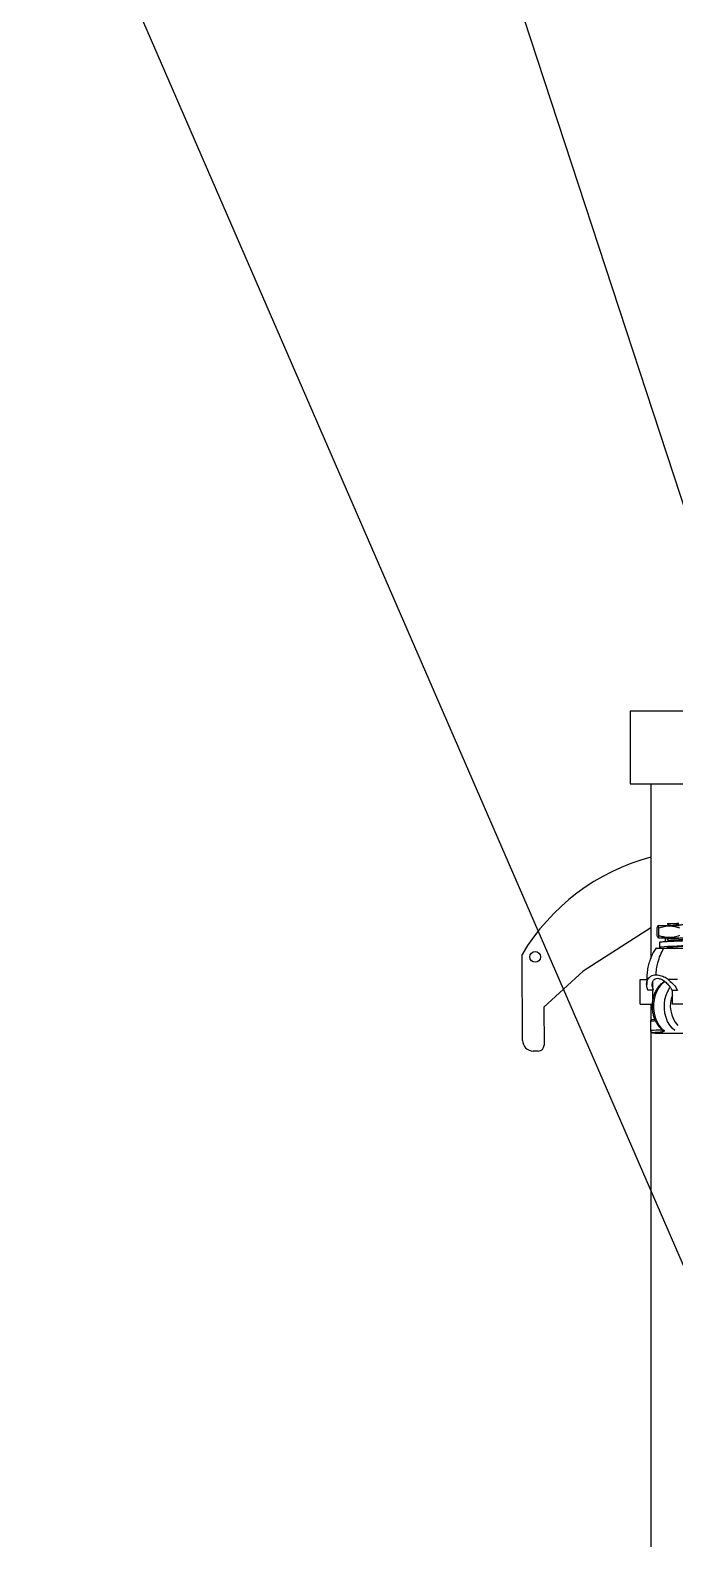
# Model space of a CAD drawing. Header units: millimetres. Extents: x 0 to 6631, y 0 to 4689.
# Drawn here: x 887 to 1187, y 3244 to 3946 of the extents above; entities that cross this region are included whole.
import ezdxf

# ---------------------------------------------------------------- set-up
doc = ezdxf.new("R2010")
doc.units = ezdxf.units.MM
doc.header["$LTSCALE"] = 13
doc.layers.add('几何体', color=7, linetype='Continuous')
doc.layers.add('注释', color=2, linetype='Continuous')
doc.styles.get("Standard").update_dxf_attribs({"font": 'gbenor.shx', "bigfont": 'gbcbig.shx'})
doc.dimstyles.new('SLDDIMSTYLE2', dxfattribs={"dimtxt": 0.18, "dimasz": 40.8, "dimexe": 0, "dimexo": 0.0625, "dimgap": 0, "dimtad": 0, "dimtih": 1, "dimtoh": 1, "dimdec": 0, "dimrnd": 1e-09, "dimzin": 0, "dimdsep": 46, "dimtxsty": 'Standard', "dimsah": 1, "dimcen": 0.09, "dimadec": 0, "dimazin": 0, "dimtfac": 40.8, "dimtdec": 0, "dimtofl": 0, "dimtmove": 0, "dimatfit": 3, "dimfxl": 1, "dimfrac": 2, "dimtolj": 1, "dimtzin": 0, "dimarcsym": 0})

msp = doc.modelspace()

# ---------------------------------------------------------------- linework, layer by layer
at = {"layer": '几何体'}
for p, q in [((1166.15, 3629.53), (1166.15, 3595.53)), ((1166.15, 3629.53), (1595.15, 3629.53)), ((1166.15, 3595.53), (1595.15, 3595.53)), ((1175.65, 3595.53), (1175.65, 3561.46)), ((1175.65, 3561.46), (1175.65, 3528.51)), ((1175.65, 3528.51), (1144.21, 3508.36)), ((1175.65, 3528.51), (1175.65, 3514.52)), ((1178.6, 3524.93), (1178.6, 3528.53)), ((1179.24, 3529.63), (1178.93, 3529.43)), ((1178.93, 3524.02), (1179.24, 3523.83)), ((1179.24, 3529.63), (1188.9, 3529.63)), ((1179.36, 3524.93), (1179.36, 3528.53)), ((1179.24, 3523.83), (1188.9, 3523.83)), ((1179.64, 3521.74), (1179.64, 3519.44)), ((1182.46, 3522.06), (1182.46, 3523.83)), ((1183.39, 3523.83), (1183.26, 3523.56)), ((1183.26, 3523.55), (1183.26, 3523.14)), ((1183.26, 3519.72), (1183.26, 3519.3)), ((1183.26, 3519.29), (1183.34, 3519.13)), ((1183.64, 3522.4), (1183.5, 3522.12)), ((1116.02, 3476.2), (1115.85, 3516.2)), ((1144.21, 3508.36), (1125.95, 3491.66)), ((1170.72, 3493.03), (1170.72, 3504.53)), ((1170.72, 3504.53), (1173.76, 3504.53)), ((1173.76, 3504.53), (1173.76, 3502.25)), ((1178.07, 3506.53), (1177.98, 3506.53)), ((1176.59, 3499.53), (1174.29, 3499.53)), ((1176.88, 3499.53), (1176.35, 3501.49)), ((1176.88, 3499.53), (1176.59, 3499.53)), ((1176.59, 3495.14), (1176.59, 3499.53)), ((1185.78, 3499.53), (1185.51, 3499.53)), ((1185.78, 3499.53), (1188.08, 3499.53)), ((1185.78, 3493.03), (1185.78, 3499.53)), ((1125.95, 3491.66), (1126.03, 3473.9)), ((1170.72, 3493.03), (1176.32, 3493.03)), ((1175.65, 3493.03), (1175.65, 3485.56)), ((1191.65, 3493.03), (1185.78, 3493.03)), ((1175.49, 3485.2), (1175.49, 3480.9)), ((1175.49, 3485.2), (1175.6, 3485.2)), ((1175.6, 3485.2), (1175.6, 3480.9)), ((1177.55, 3485.85), (1175.94, 3485.69)), ((1175.6, 3480.9), (1175.49, 3480.9)), ((1175.65, 3480.34), (1175.65, 2610.03)), ((1178.29, 3479.56), (1198.23, 3479.56)), ((1180.78, 3481.17), (1180.68, 3481.51)), ((1123.38, 3471.23), (1121.04, 3471.22))]:
    msp.add_line(p, q, dxfattribs=at)
at = {"layer": '几何体', "flags": 128}
for points in [[(1196.8, 3520.64), (1196.86, 3520.63), (1196.05, 3520.48), (1194.05, 3520.33), (1192.21, 3520.23), (1190.08, 3520.13), (1187.86, 3520.03), (1185.63, 3519.93), (1183.6, 3519.83), (1181.88, 3519.73), (1180.15, 3519.58), (1179.65, 3519.43), (1180.46, 3519.28), (1182.46, 3519.13), (1182.46, 3519.13)], [(1182.29, 3503.59), (1181.84, 3503.3), (1180.54, 3502.2), (1179.39, 3500.8), (1178.43, 3499.15), (1177.68, 3497.28), (1177.17, 3495.26), (1176.91, 3493.15), (1176.9, 3491), (1177.16, 3488.89), (1177.67, 3486.87), (1178.42, 3485), (1179.38, 3483.34), (1180.53, 3481.94), (1181.83, 3480.83)], [(1186.92, 3480.83), (1185.62, 3481.94), (1184.47, 3483.34), (1183.51, 3485), (1182.76, 3486.87), (1182.25, 3488.89), (1182, 3491), (1182, 3493.15), (1182.26, 3495.26), (1182.77, 3497.28), (1183.52, 3499.15), (1184.48, 3500.8), (1184.61, 3500.99)]]:
    msp.add_lwpolyline(points, dxfattribs=at)
at = {"layer": '几何体'}
msp.add_circle((1121.93, 3515.01), 2.5, dxfattribs=at)
for centre, radius, start, end in [((1201.69, 3464.92), 100, 105.09764, 149.14627), ((1197.85, 3492.14), 13.12, 156.83481, 223.07102), ((1175.99, 3485.2), 0.5, 94.78482, 180), ((1176.04, 3485.26), 0.447, 102.30642, 187.84341), ((1121.02, 3476.22), 5, 180.25206, 270.25206), ((1178.3, 3485.98), 6.41, 250.64121, 269.89109), ((1181.82, 3481.14), 1.04, 178.35134, 242.36668), ((1123.37, 3473.89), 2.66, 270.25206, 0.25206)]:
    msp.add_arc(centre, radius, start, end, dxfattribs=at)
for centre, major_axis, ratio, start_param, end_param in [((1157.2, 3492.06), (42.99, 0), 0.176777, 5.154621, 5.211429), ((1160.01, 3492.06), (65.05, 0), 0.176777, 4.954355, 5.037412), ((1160.79, 3492.06), (64.35, 0), 0.19426, 4.953806, 5.037412)]:
    msp.add_ellipse(centre, major_axis=major_axis, ratio=ratio, start_param=start_param, end_param=end_param, dxfattribs=at)
for points, knots in [([(1178.6, 3528.53), (1178.69, 3528.87), (1178.84, 3529.46), (1179.07, 3529.48), (1179.23, 3529.08), (1179.33, 3528.66), (1179.36, 3528.53)], [0, 0, 0, 0, 0.356439, 0.608129, 0.868454, 1, 1, 1, 1]), ([(1179.36, 3524.93), (1179.33, 3524.79), (1179.24, 3524.38), (1179.07, 3523.98), (1178.84, 3523.99), (1178.69, 3524.58), (1178.6, 3524.93)], [0, 0, 0, 0, 0.131547, 0.383647, 0.643559, 1, 1, 1, 1]), ([(1179.36, 3528.53), (1180.21, 3528.79), (1181.92, 3529.34), (1184.45, 3529.53), (1186.85, 3529.23), (1188.29, 3528.76), (1189.02, 3528.53)], [0, 0, 0, 0, 0.267276, 0.541818, 0.768445, 1, 1, 1, 1]), ([(1189.02, 3524.93), (1188.18, 3524.66), (1186.47, 3524.12), (1183.94, 3523.93), (1181.54, 3524.23), (1180.09, 3524.69), (1179.36, 3524.93)], [0, 0, 0, 0, 0.267276, 0.541818, 0.768445, 1, 1, 1, 1]), ([(1183.39, 3530.54), (1183.41, 3530.5), (1183.49, 3530.34), (1183.57, 3530.17), (1183.64, 3530.05)], [0, 0, 0, 0, 0.257706, 1, 1, 1, 1]), ([(1183.64, 3530.06), (1183.58, 3529.94), (1183.5, 3529.79), (1183.43, 3529.65), (1183.42, 3529.63)], [0, 0, 0, 0, 0.864546, 1, 1, 1, 1]), ([(1183.43, 3530.56), (1183.44, 3530.56), (1183.47, 3530.56), (1184.16, 3530.56), (1185.3, 3530.56), (1186.76, 3530.56), (1187.97, 3530.56), (1188.63, 3530.56), (1188.76, 3530.56)], [0, 0, 0, 0, 0.15796, 0.359068, 0.559088, 0.756164, 0.951488, 1, 1, 1, 1]), ([(1188.76, 3530.56), (1188.59, 3530.55), (1187.82, 3530.5), (1186.44, 3530.41), (1184.92, 3530.29), (1183.87, 3530.18), (1183.73, 3530.1), (1183.67, 3530.06)], [0, 0, 0, 0, 0.065535, 0.304748, 0.542346, 0.779943, 1, 1, 1, 1]), ([(1193.23, 3530.27), (1193.24, 3530.26), (1193.38, 3530.22), (1192.94, 3530.14), (1191.9, 3530.02), (1190.21, 3529.9), (1188.28, 3529.78), (1186.72, 3529.69), (1186.04, 3529.64), (1185.9, 3529.63)], [0, 0, 0, 0, 0.015248, 0.20138, 0.388551, 0.575722, 0.761854, 0.949599, 1, 1, 1, 1]), ([(1178.09, 3519.12), (1178.04, 3519.07), (1177.09, 3517.92), (1176.07, 3515.71), (1174.94, 3512.72), (1174.29, 3510.16), (1173.85, 3507.4), (1173.79, 3505.5), (1173.76, 3504.53)], [0, 0, 0, 0, 0.014741, 0.311687, 0.472159, 0.640405, 0.816367, 1, 1, 1, 1]), ([(1178.07, 3506.53), (1178.15, 3507.5), (1178.32, 3509.46), (1178.99, 3512.62), (1180.04, 3515.95), (1181.15, 3518.07), (1181.71, 3519.13)], [0, 0, 0, 0, 0.2138674, 0.4277366, 0.7138671, 1, 1, 1, 1]), ([(1178.09, 3519.13), (1178.14, 3519.13), (1178.29, 3519.13), (1179.48, 3519.13), (1180.97, 3519.13), (1181.71, 3519.13)], [0, 0, 0, 0, 0.186339, 0.592119, 1, 1, 1, 1]), ([(1192.89, 3523.33), (1192.9, 3523.33), (1193.58, 3523.29), (1194.96, 3523.21), (1196.59, 3523.08), (1197.08, 3522.92), (1196.26, 3522.78), (1194.43, 3522.64), (1192.25, 3522.53), (1190.11, 3522.42), (1187.84, 3522.33), (1185.61, 3522.22), (1183.54, 3522.13), (1181.54, 3522.01), (1179.93, 3521.88), (1179.78, 3521.79), (1179.71, 3521.74)], [0, 0, 0, 0, 0.000507, 0.063965, 0.158374, 0.253422, 0.347654, 0.442412, 0.50561, 0.569244, 0.632077, 0.695798, 0.758753, 0.822212, 0.916621, 1, 1, 1, 1]), ([(1181.71, 3519.13), (1182.56, 3519.13), (1184.26, 3519.13), (1186.93, 3519.13), (1189.18, 3519.13), (1190.88, 3519.13), (1192.48, 3519.13), (1193.34, 3519.13), (1193.78, 3519.13)], [0, 0, 0, 0, 0.248589, 0.498299, 0.62825, 0.749296, 0.872285, 1, 1, 1, 1]), ([(1191.39, 3523.83), (1191, 3523.8), (1190.09, 3523.73), (1188.25, 3523.62), (1186.3, 3523.5), (1184.62, 3523.38), (1183.57, 3523.26), (1183.13, 3523.17), (1183.28, 3523.13), (1183.29, 3523.13)], [0, 0, 0, 0, 0.128838, 0.299627, 0.471898, 0.643008, 0.814117, 0.986388, 1, 1, 1, 1]), ([(1193.23, 3520.25), (1193.16, 3520.22), (1193.01, 3520.14), (1191.87, 3520.02), (1190.22, 3519.9), (1188.25, 3519.78), (1186.3, 3519.66), (1184.62, 3519.54), (1183.57, 3519.43), (1183.13, 3519.34), (1183.28, 3519.3), (1183.29, 3519.29)], [0, 0, 0, 0, 0.114575, 0.239769, 0.364962, 0.48946, 0.615038, 0.739769, 0.8645, 0.990078, 1, 1, 1, 1]), ([(1183.26, 3523.13), (1183.32, 3523), (1183.45, 3522.75), (1183.57, 3522.51), (1183.64, 3522.38)], [0, 0, 0, 0, 0.507141, 1, 1, 1, 1]), ([(1185.22, 3523.83), (1185.05, 3523.81), (1184.32, 3523.76), (1183.52, 3523.67), (1183.36, 3523.6), (1183.29, 3523.56)], [0, 0, 0, 0, 0.13855, 0.586052, 1, 1, 1, 1]), ([(1192.85, 3523.33), (1192.78, 3523.3), (1192.64, 3523.22), (1191.64, 3523.11), (1190.29, 3523), (1189.11, 3522.92), (1187.82, 3522.84), (1186.44, 3522.74), (1184.92, 3522.62), (1183.87, 3522.51), (1183.73, 3522.43), (1183.67, 3522.39)], [0, 0, 0, 0, 0.11697, 0.244625, 0.354837, 0.464711, 0.499792, 0.627839, 0.755023, 0.882206, 1, 1, 1, 1]), ([(1174.29, 3499.53), (1174.07, 3500.3), (1173.62, 3501.92), (1173.81, 3503.56), (1174.14, 3504.34), (1174.22, 3504.53)], [0, 0, 0, 0, 0.410682, 0.858247, 1, 1, 1, 1]), ([(1174.22, 3504.53), (1174.12, 3504.53), (1173.91, 3504.53), (1173.77, 3504.53), (1173.77, 3504.53), (1173.77, 3504.53)], [0, 0, 0, 0, 0.437886, 0.840483, 1, 1, 1, 1]), ([(1177.98, 3506.53), (1177.55, 3506.49), (1176.67, 3506.43), (1175.26, 3505.91), (1174.62, 3505.06), (1174.22, 3504.53)], [0, 0, 0, 0, 0.266654, 0.541385, 1, 1, 1, 1]), ([(1182.11, 3503.63), (1182.09, 3503.62), (1181.59, 3503.38), (1180.7, 3502.72), (1179.49, 3501.57), (1178.45, 3500.15), (1177.58, 3498.53), (1176.92, 3496.74), (1176.48, 3494.83), (1176.26, 3492.84), (1176.29, 3490.84), (1176.56, 3488.86), (1177.05, 3486.96), (1177.78, 3485.18), (1178.71, 3483.56), (1179.82, 3482.21), (1180.78, 3481.35), (1181.34, 3480.97), (1181.47, 3480.88)], [0, 0, 0, 0, 0.0030407, 0.0700696, 0.1379129, 0.2069302, 0.2768003, 0.3471362, 0.417638, 0.4881811, 0.5587784, 0.6294894, 0.700368, 0.7714754, 0.8428114, 0.9141782, 0.9796313, 1, 1, 1, 1]), ([(1176.35, 3501.49), (1176.35, 3502.1), (1176.36, 3503.32), (1177.07, 3504.54), (1178.16, 3505.1), (1179.41, 3505.06), (1180.82, 3504.53), (1182.32, 3503.55), (1183.49, 3502.45), (1184.11, 3501.7), (1184.28, 3501.51)], [0, 0, 0, 0, 0.164954, 0.330688, 0.448443, 0.566554, 0.678375, 0.801387, 0.947726, 1, 1, 1, 1]), ([(1176.71, 3501.08), (1176.67, 3501.39), (1176.57, 3502.16), (1176.59, 3502.95), (1176.6, 3503.42)], [0, 0, 0, 0, 0.400707, 1, 1, 1, 1]), ([(1183.69, 3504.53), (1183.06, 3504.93), (1181.67, 3505.81), (1179.73, 3506.42), (1178.55, 3506.49), (1178.07, 3506.52)], [0, 0, 0, 0, 0.327432, 0.722961, 1, 1, 1, 1]), ([(1183.69, 3504.53), (1184.4, 3503.95), (1185.91, 3502.72), (1187.33, 3500.87), (1187.95, 3499.76), (1188.08, 3499.53)], [0, 0, 0, 0, 0.410645, 0.877492, 1, 1, 1, 1]), ([(1188.08, 3504.53), (1188.02, 3504.53), (1187.73, 3504.53), (1187.19, 3504.53), (1186.44, 3504.53), (1185.26, 3504.53), (1184.35, 3504.53), (1183.69, 3504.53)], [0, 0, 0, 0, 0.050272, 0.220214, 0.378002, 0.550604, 1, 1, 1, 1]), ([(1184.28, 3501.51), (1184.6, 3501.04), (1185.06, 3500.4), (1185.41, 3499.72), (1185.51, 3499.53)], [0, 0, 0, 0, 0.711751, 1, 1, 1, 1]), ([(1175.49, 3480.9), (1175.49, 3480.89), (1175.47, 3480.75), (1175.55, 3480.48), (1175.72, 3480.18), (1175.94, 3479.99), (1176.09, 3479.95), (1176.15, 3479.94)], [0, 0, 0, 0, 0.026132, 0.328617, 0.608903, 0.862793, 1, 1, 1, 1]), ([(1175.6, 3480.9), (1175.6, 3480.8), (1175.62, 3480.58), (1175.74, 3480.28), (1175.93, 3480.04), (1176.09, 3479.96), (1176.17, 3479.93)], [0, 0, 0, 0, 0.235074, 0.489904, 0.745094, 1, 1, 1, 1]), ([(1180.78, 3481.17), (1180.92, 3481.1), (1181.2, 3480.95), (1181.47, 3480.79), (1181.69, 3480.78), (1181.8, 3480.82), (1181.83, 3480.83), (1181.83, 3480.83)], [0, 0, 0, 0, 0.300437, 0.634414, 0.924764, 0.99629, 1, 1, 1, 1]), ([(1181.33, 3480.99), (1181.44, 3480.92), (1181.61, 3480.82), (1181.77, 3480.83), (1181.83, 3480.83)], [0, 0, 0, 0, 0.646706, 1, 1, 1, 1]), ([(1181.83, 3480.83), (1181.83, 3480.83), (1181.85, 3480.81), (1181.9, 3480.7), (1181.96, 3480.51), (1181.87, 3480.3), (1181.52, 3480.25), (1181.34, 3480.22)], [0, 0, 0, 0, 0.003162, 0.077396, 0.296914, 0.636124, 1, 1, 1, 1])]:
    msp.add_open_spline(points, degree=3, knots=knots, dxfattribs=at)

# ---------------------------------------------------------------- leaders
at = {"layer": '注释'}
for points in [[(1264.04, 3501.68), (1077.63, 4071.53)], [(1235.78, 3267.73), (887.19, 4071.34)]]:
    msp.add_leader(points, dimstyle='SLDDIMSTYLE2', dxfattribs=at)

doc.saveas('drawing.dxf')
